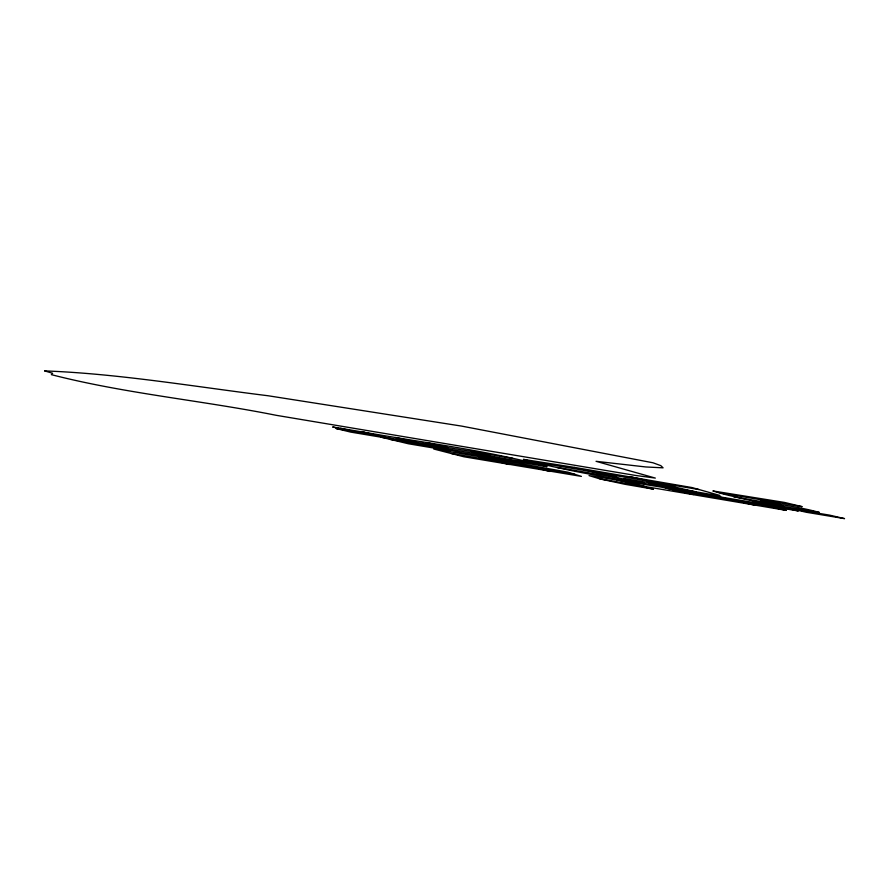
<?xml version="1.0" encoding="UTF-8"?>
<svg xmlns="http://www.w3.org/2000/svg" width="889" height="889" viewBox="0 0 889 889"><rect width="100%" height="100%" fill="white"/><g stroke="black" fill="none" stroke-linecap="round" stroke-linejoin="round"><path stroke-width="1.33" d="M693.631 494.528L661.26 487.116L589.029 475.604L599.986 478.927L786.321 510.397L765.662 505.719M362.356 431.943L393.127 439.21L350.677 432.098L336.075 428.531L346.032 430.187L332.642 426.976L369.179 433.087C428.62 443.433 488.706 450.856 547.057 466.647L460.569 452.557L422.664 443.333M574.583 467.403L523.432 459.369C584.373 475.759 647.17 483.194 709.211 494.117L719.957 495.451L691.931 487.539L574.583 467.403L634.913 481.771M512.753 458.357L413.696 441.844L450.723 450.901L408.329 443.755L381.137 437.21M535.045 462.158L699.021 489.561M416.719 442.611L385.448 437.377L364.079 432.365M733.625 496.729L763.351 503.13L819.38 512.431C784.398 502.752 747.482 502.141 712.878 490.939L784.598 502.441L802.156 506.663L720.101 492.951M644.381 483.338L623.845 478.493L674.729 486.983M673.629 489.961L677.107 490.539L665.428 487.805L782.72 507.33L798.344 510.953L706.388 495.673L691.631 492.173M678.185 490.995L756.383 504.163M441.711 447.945L533.344 463.369M390.438 439.433L432.876 446.567M557.336 467.525L617.522 477.593L593.519 471.926M520.132 463.558L433.743 449.012L463.802 456.757L581.406 476.393L567.971 472.181L520.132 463.558L550.135 471.492M451.479 453.501L496.529 461.102L509.308 464.525M376.18 435.199L353 431.287L340.565 428.298M478.426 456.535L494.54 460.569L574.939 474.359M670.484 487.683L648.626 482.638M783.731 506.508L762.362 501.529M696.031 491.928L630.323 476.704M632.512 484.283L653.504 489.172L624.956 484.294L599.986 478.927M752.694 502.341L767.785 505.863M736.414 500.851L754.739 505.141M716.178 496.251L731.669 499.862M415.596 442.166L395.549 437.488M616.544 479.693L644.247 486.227M447.267 447.445L428.376 442.966M505.785 460.18L486.216 455.435M780.842 504.619L760.439 499.696M490.472 456.157L471.014 451.39M494.54 460.569L496.529 461.102M44.717 370.913L52.629 373.28L51.362 374.647C125.016 393.616 201.703 400.383 276.201 415.307L635.946 475.515L655.326 478.082L596.041 461.313L645.792 466.958L663.083 467.836L660.805 465.647L653.015 462.791L461.569 426.087L268.056 395.749C194.424 386.626 117.893 373.591 44.717 370.913M808.846 511.686L790.999 508.719L806.279 512.264L844.55 518.62L829.648 515.142L808.846 511.686"/></g></svg>
